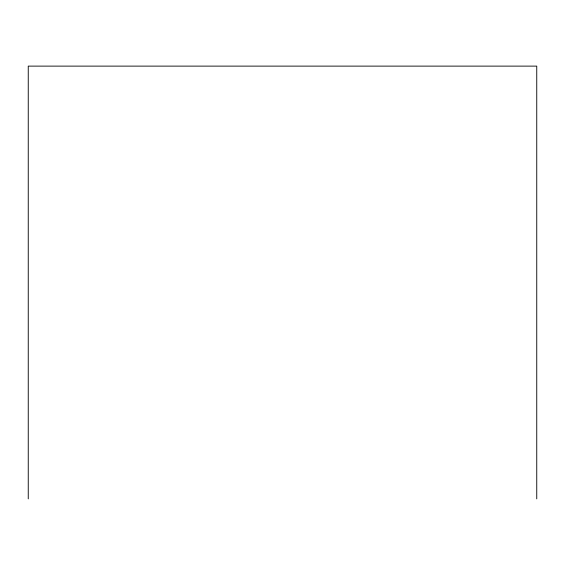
<?xml version="1.0" encoding="UTF-8"?>
<svg xmlns="http://www.w3.org/2000/svg" width="565" height="565" viewBox="0 0 565 565"><rect width="100%" height="100%" fill="white"/><g stroke="black" fill="none" stroke-linecap="round" stroke-linejoin="round"><path stroke-width="0.85" d="M536.75 498.881L536.75 66.119L28.25 66.119L28.25 498.881"/></g></svg>
